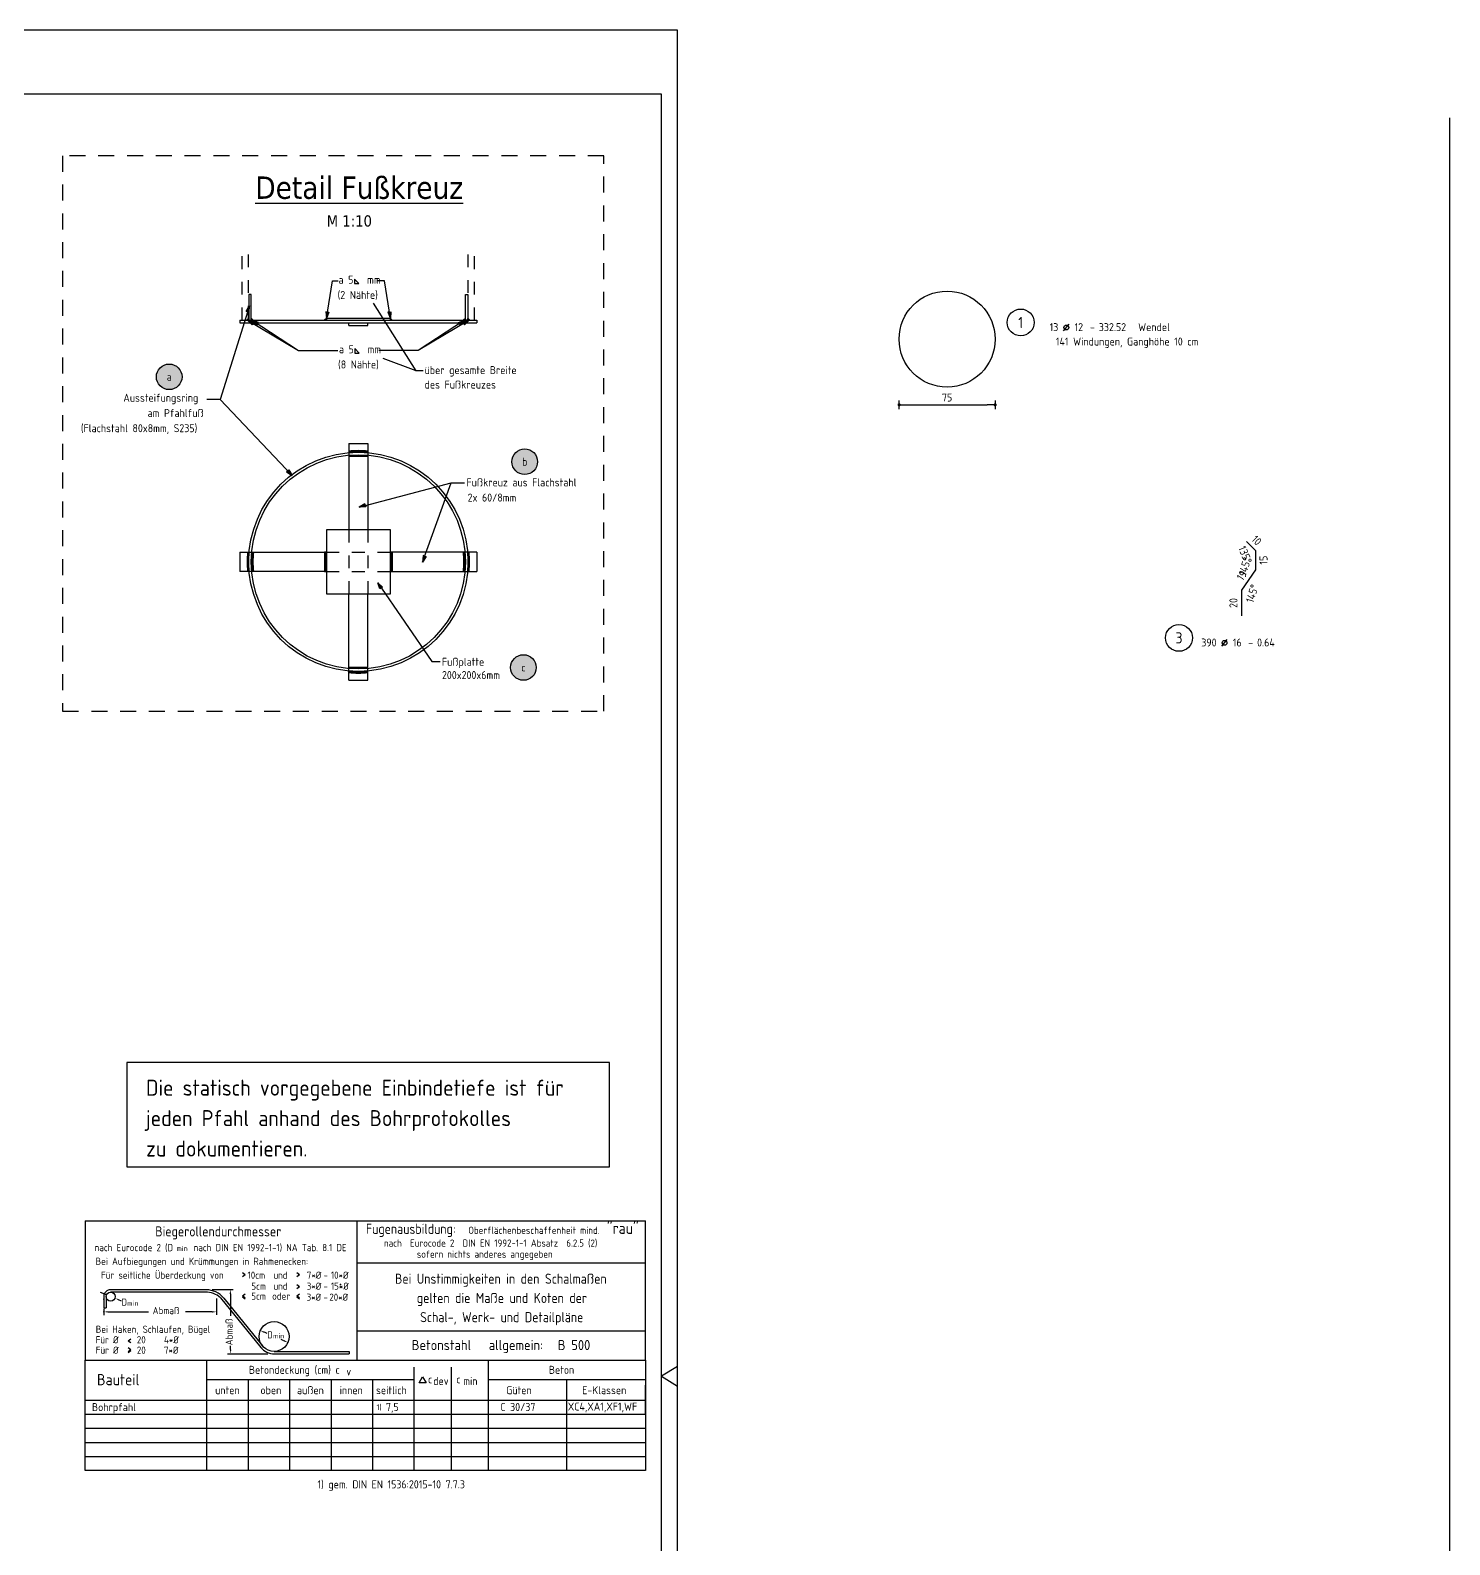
# Model space of a CAD drawing. Extents: x -3.7 to 22.5, y -2.1 to 21.6.
# Drawn here: x 11.1 to 22.19, y 9.77 to 21.6 of the extents above; entities that cross this region are included whole.
import ezdxf
from ezdxf.enums import TextEntityAlignment as Align

# ---------------------------------------------------------------- set-up
doc = ezdxf.new("R2010")
doc.units = 0
doc.header["$LTSCALE"] = 0.25
for name, pattern in [('AUSGEZOGEN', [1000.01, 1000, 0.01]), ('DOT', [0.175, 0.05, -0.125]), ('HIDDEN', [0.375, 0.25, -0.125]), ('PUNKT', [0.175, 0.05, -0.125]), ('STRICHLINIE', [0.75, 0.5, -0.25])]:
    doc.linetypes.add(name, pattern=pattern)
for name, color, linetype in [('1__LINE_ACI_7', 7, 'Continuous'), ('DETAIL', 7, 'Continuous'), ('DRUEBER', 7, 'Continuous'), ('grau_hell', 7, 'Continuous'), ('HILFE', 7, 'Continuous'), ('MASSE', 7, 'Continuous'), ('OBJEKT', 7, 'Continuous'), ('POS', 7, 'Continuous'), ('RAHMEN', 7, 'Continuous'), ('RND', 7, 'Continuous'), ('TEXT', 7, 'Continuous')]:
    doc.layers.add(name, color=color, linetype=linetype)
doc.styles.add('helv', font='tahoma.ttf')
doc.styles.add('txt', font='isocp.shx')
doc.dimstyles.new('DOT_I', dxfattribs={"dimscale": 0.25, "dimtxt": 0.25, "dimasz": 0.25, "dimexe": 0.1, "dimexo": 0.3, "dimgap": 0.1, "dimtad": 1, "dimdec": 3, "dimzin": 3, "dimtxsty": 'txt', "dimblk": 'DOT', "dimblk1": 'DOT', "dimblk2": 'DOT', "dimsah": 1, "dimcen": 0.1, "dimse1": 1, "dimse2": 1, "dimazin": 0, "dimtfac": 1, "dimtdec": 4, "dimtix": 1, "dimtmove": 2, "dimatfit": 3, "dimfxl": 0, "dimtvp": 1, "dimtolj": 1, "dimtzin": 0, "dimarcsym": 0})

# ---------------------------------------------------------------- blocks, each defined once
blk = doc.blocks.new('RND_AUSZ')
at = {"layer": 'RND', "color": 7, "linetype": 'Continuous'}
blk.add_line((1.341, 0.262), (1.509, 0.466), dxfattribs=at)
at = {"layer": 'RND', "color": 1, "linetype": 'Continuous'}
blk.add_circle((0, 0.52), 0.42, dxfattribs=at)
at = {"layer": 'RND', "color": 7, "linetype": 'Continuous'}
blk.add_circle((1.425, 0.364), 0.075, dxfattribs=at)
at = {"layer": 'RND', "color": 7, "linetype": 'Continuous', "style": 'txt'}
blk.add_text('-', height=0.25, dxfattribs=at).set_placement((2.163, 0.25))
for tag, p in [('WIEOFT', (-0.536, 0.25)), ('STK', (1.174, 0.25))]:
    blk.add_attdef(tag, text='', height=0.25, dxfattribs=at).set_placement(p, align=Align.RIGHT)
at = {"layer": 'RND', "color": 1, "linetype": 'Continuous', "style": 'txt'}
blk.add_attdef('POS', text='', height=0.35, dxfattribs=at).set_placement((0, 0.52), align=Align.MIDDLE)
at = {"layer": 'RND', "color": 7, "linetype": 'Continuous', "style": 'txt'}
for tag, p in [('DS', (1.683, 0.25)), ('LANG', (2.441, 0.25)), ('TEXT', (3.669, 0.25))]:
    blk.add_attdef(tag, p, '', height=0.25, dxfattribs=at)
blk = doc.blocks.new('DINA1')
at = {"layer": 'RAHMEN'}
for p, q in [((0, 59.4), (0, 0)), ((84.1, 59.4), (0, 59.4))]:
    blk.add_line(p, q, dxfattribs=at)
at = {"layer": 'RAHMEN', "color": 7, "linetype": 'Continuous'}
for p, q in [((41.74, 59.4), (42.05, 58.9)), ((42.05, 58.9), (42.36, 59.4))]:
    blk.add_line(p, q, dxfattribs=at)
at = {"layer": 'RAHMEN', "color": 5}
for p, q in [((2, 58.9), (2, 0.5)), ((83.6, 58.9), (2, 58.9))]:
    blk.add_line(p, q, dxfattribs=at)
blk = doc.blocks.new('*D30')
at = {"layer": 'Defpoints', "color": 0, "linetype": 'AUSGEZOGEN', "transparency": 16777216}
for p in [(20.622, 17.533), (20.637, 17.568), (20.672, 17.533), (20.672, 17.458)]:
    blk.add_point(p, dxfattribs=at)
at = {"layer": 'RND', "color": 0, "linetype": 'AUSGEZOGEN', "transparency": 16777216, "insert": (20.591, 17.5), "char_height": 0.0625, "attachment_point": 5, "rotation": 292.5, "style": 'txt'}
blk.add_mtext('\\A1;135°', dxfattribs=at)
blk = doc.blocks.new('DOT')
at = {"layer": 'MASSE', "color": 7, "linetype": 'Continuous'}
for p, q in [((0, 0), (-1, 0)), ((0, 0.54), (0, -0.54))]:
    blk.add_line(p, q, dxfattribs=at)
at = {"layer": 'MASSE', "color": 7, "linetype": 'Continuous', "const_width": 0.2}
blk.add_lwpolyline([(-0.1, 0, 1), (0.1, 0, 1)], format="xyb", close=True, dxfattribs=at)
blk = doc.blocks.new('*D31')
at = {"layer": 'Defpoints', "color": 0, "linetype": 'AUSGEZOGEN', "transparency": 16777216}
for p in [(20.635, 17.416), (20.672, 17.458), (20.617, 17.303), (20.672, 17.383)]:
    blk.add_point(p, dxfattribs=at)
at = {"layer": 'RND', "color": 0, "linetype": 'AUSGEZOGEN', "transparency": 16777216, "insert": (20.589, 17.409), "char_height": 0.0625, "attachment_point": 5, "rotation": 72.7457, "style": 'txt'}
blk.add_mtext('\\A1;145°', dxfattribs=at)
blk = doc.blocks.new('*D32')
at = {"layer": 'Defpoints', "color": 0, "linetype": 'AUSGEZOGEN', "transparency": 16777216}
for p in [(20.617, 17.303), (20.562, 17.223), (20.6, 17.19), (20.562, 17.123)]:
    blk.add_point(p, dxfattribs=at)
at = {"layer": 'RND', "color": 0, "linetype": 'AUSGEZOGEN', "transparency": 16777216, "insert": (20.646, 17.197), "char_height": 0.0625, "attachment_point": 5, "rotation": 72.7457, "style": 'txt'}
blk.add_mtext('\\A1;145°', dxfattribs=at)
blk = doc.blocks.new('Pfeillinie')
at = {"layer": 'TEXT', "linetype": 'Continuous'}
blk.add_hatch(color=7, dxfattribs=at).paths.add_polyline_path([(0, 0), (-0.8, 0.2), (-0.8, 0), (-0.8, -0.2)])
at = {"layer": 'TEXT', "color": 7, "linetype": 'Continuous'}
for p, q in [((-0.8, 0), (-0.8, 0.2)), ((-0.8, 0.2), (0, 0)), ((-0.8, 0), (-0.8, -0.2)), ((-0.8, -0.2), (0, 0))]:
    blk.add_line(p, q, dxfattribs=at)
blk = doc.blocks.new('*D48')
at = {"layer": 'Defpoints', "color": 0, "linetype": 'AUSGEZOGEN', "transparency": 16777216}
for p in [(17.888, 18.984), (18.638, 18.984), (18.638, 18.671)]:
    blk.add_point(p, dxfattribs=at)
at = {"layer": 'RND', "color": 0, "linetype": 'AUSGEZOGEN', "lineweight": -2, "transparency": 16777216}
blk.add_line((17.951, 18.671), (18.576, 18.671), dxfattribs=at)
at = {"layer": 'RND', "color": 0, "linetype": 'AUSGEZOGEN', "lineweight": -2, "transparency": 16777216, "xscale": 0.0625, "yscale": 0.0625, "zscale": 0.0625, "rotation": 180}
blk.add_blockref('DOT', (17.888, 18.671), dxfattribs=at)
at = {"layer": 'RND', "color": 0, "linetype": 'AUSGEZOGEN', "lineweight": -2, "transparency": 16777216, "xscale": 0.0625, "yscale": 0.0625, "zscale": 0.0625}
blk.add_blockref('DOT', (18.638, 18.671), dxfattribs=at)
at = {"layer": 'RND', "color": 0, "linetype": 'AUSGEZOGEN', "transparency": 16777216, "insert": (18.263, 18.728), "char_height": 0.0625, "attachment_point": 5, "style": 'txt'}
blk.add_mtext('\\A1;75', dxfattribs=at)
blk = doc.blocks.new('pos_ausz')
at = {"layer": 'grau_hell', "true_color": 0xfcfcfc}
blk.add_hatch(color=7, dxfattribs=at).paths.add_polyline_path([(-0.4, 0, 1), (0.4, 0, 1)])
at = {"layer": 'POS', "color": 1, "linetype": 'Continuous'}
blk.add_circle((0, 0), 0.4, dxfattribs=at)
at = {"layer": 'POS', "color": 7, "linetype": 'Continuous', "style": 'txt'}
blk.add_attdef('POSNAME', text='', height=0.25, dxfattribs=at).set_placement((0, 0), align=Align.MIDDLE)
blk.add_attdef('POSABM', (0.6, 0.05), '', height=0.25, dxfattribs=at)

msp = doc.modelspace()

# ---------------------------------------------------------------- linework, layer by layer
at = {"layer": '1__LINE_ACI_7'}
for p, q in [((12.7955, 19.3342), (12.8076, 19.3342)), ((12.7983, 19.3369), (12.8076, 19.3369)), ((12.801, 19.3397), (12.8076, 19.3397)), ((12.8039, 19.3426), (12.8076, 19.3426)), ((12.8067, 19.3454), (12.8076, 19.3454)), ((12.8285, 19.3454), (12.8276, 19.3454)), ((12.8313, 19.3426), (12.8276, 19.3426)), ((12.8342, 19.3397), (12.8276, 19.3397)), ((12.837, 19.3369), (12.8276, 19.3369)), ((12.8397, 19.3342), (12.8276, 19.3342)), ((13.4017, 19.3342), (13.4138, 19.3342)), ((13.4045, 19.3369), (13.4138, 19.3369)), ((13.4073, 19.3397), (13.4138, 19.3397)), ((13.4101, 19.3426), (13.4138, 19.3426)), ((13.4129, 19.3454), (13.4138, 19.3454)), ((13.9148, 19.3454), (13.9139, 19.3454)), ((13.9176, 19.3426), (13.9139, 19.3426)), ((13.9205, 19.3397), (13.9139, 19.3397)), ((13.9232, 19.3369), (13.9139, 19.3369)), ((13.926, 19.3342), (13.9139, 19.3342)), ((14.488, 19.3342), (14.5001, 19.3342)), ((14.4908, 19.3369), (14.5001, 19.3369)), ((14.4935, 19.3397), (14.5001, 19.3397)), ((14.4964, 19.3426), (14.5001, 19.3426)), ((14.4992, 19.3454), (14.5001, 19.3454)), ((14.521, 19.3454), (14.5201, 19.3454)), ((14.5238, 19.3426), (14.5201, 19.3426)), ((14.5267, 19.3397), (14.5201, 19.3397)), ((14.5295, 19.3369), (14.5201, 19.3369)), ((14.5322, 19.3342), (14.5201, 19.3342)), ((13.5908, 18.3098), (13.5908, 18.2973)), ((13.5908, 18.2771), (13.5908, 18.2646)), ((13.5936, 18.31), (13.5936, 18.2975)), ((13.5936, 18.2774), (13.5936, 18.2648)), ((13.5965, 18.3103), (13.5965, 18.2977)), ((13.5965, 18.2776), (13.5965, 18.2651)), ((13.5992, 18.3105), (13.5992, 18.298)), ((13.5992, 18.2778), (13.5992, 18.2653)), ((13.602, 18.3107), (13.602, 18.2982)), ((13.602, 18.2781), (13.602, 18.2655)), ((13.6049, 18.3109), (13.6049, 18.2984)), ((13.6049, 18.2783), (13.6049, 18.2657)), ((13.6076, 18.3111), (13.6076, 18.2986)), ((13.6076, 18.2785), (13.6076, 18.2659)), ((13.6104, 18.3113), (13.6104, 18.2988)), ((13.6104, 18.2786), (13.6104, 18.2661)), ((13.6133, 18.3115), (13.6133, 18.299)), ((13.6133, 18.2788), (13.6133, 18.2663)), ((13.6161, 18.3116), (13.6161, 18.2991)), ((13.6161, 18.279), (13.6161, 18.2665)), ((13.6189, 18.3118), (13.6189, 18.2993)), ((13.6189, 18.2791), (13.6189, 18.2666)), ((13.6217, 18.3119), (13.6217, 18.2994)), ((13.6217, 18.2793), (13.6217, 18.2668)), ((13.6245, 18.3121), (13.6245, 18.2996)), ((13.6245, 18.2794), (13.6245, 18.2669)), ((13.6274, 18.3122), (13.6274, 18.2997)), ((13.6274, 18.2796), (13.6274, 18.267)), ((13.6301, 18.3123), (13.6301, 18.2998)), ((13.6301, 18.2797), (13.6301, 18.2672)), ((13.6329, 18.3124), (13.6329, 18.2999)), ((13.6329, 18.2798), (13.6329, 18.2673)), ((13.6358, 18.3125), (13.6358, 18.3)), ((13.6358, 18.2799), (13.6358, 18.2674)), ((13.6386, 18.3126), (13.6386, 18.3001)), ((13.6386, 18.28), (13.6386, 18.2675)), ((13.6414, 18.3127), (13.6414, 18.3002)), ((13.6414, 18.2801), (13.6414, 18.2675)), ((13.6442, 18.3128), (13.6442, 18.3003)), ((13.6442, 18.2801), (13.6442, 18.2676)), ((13.647, 18.3128), (13.647, 18.3003)), ((13.647, 18.2802), (13.647, 18.2677)), ((13.6498, 18.3129), (13.6498, 18.3004)), ((13.6498, 18.2802), (13.6498, 18.2677)), ((13.6526, 18.3129), (13.6526, 18.3004)), ((13.6526, 18.2803), (13.6526, 18.2678)), ((13.6554, 18.313), (13.6554, 18.3005)), ((13.6554, 18.2803), (13.6554, 18.2678)), ((13.6582, 18.313), (13.6582, 18.3005)), ((13.6582, 18.2803), (13.6582, 18.2678)), ((13.6611, 18.313), (13.6611, 18.3005)), ((13.6611, 18.2804), (13.6611, 18.2679)), ((13.6639, 18.313), (13.6639, 18.3005)), ((13.6639, 18.2804), (13.6639, 18.2679)), ((13.6666, 18.313), (13.6666, 18.3005)), ((13.6666, 18.2804), (13.6666, 18.2679)), ((13.6695, 18.313), (13.6695, 18.3005)), ((13.6695, 18.2803), (13.6695, 18.2678)), ((13.6723, 18.313), (13.6723, 18.3005)), ((13.6723, 18.2803), (13.6723, 18.2678)), ((13.675, 18.3129), (13.675, 18.3004)), ((13.675, 18.2803), (13.675, 18.2678)), ((13.6779, 18.3129), (13.6779, 18.3004)), ((13.6779, 18.2802), (13.6779, 18.2677)), ((13.6807, 18.3128), (13.6807, 18.3003)), ((13.6807, 18.2802), (13.6807, 18.2677)), ((13.6835, 18.3128), (13.6835, 18.3003)), ((13.6835, 18.2801), (13.6835, 18.2676)), ((13.6863, 18.3127), (13.6863, 18.3002)), ((13.6863, 18.2801), (13.6863, 18.2675)), ((13.6891, 18.3126), (13.6891, 18.3001)), ((13.6891, 18.28), (13.6891, 18.2675)), ((13.6919, 18.3125), (13.6919, 18.3)), ((13.6919, 18.2799), (13.6919, 18.2674)), ((13.6948, 18.3124), (13.6948, 18.2999)), ((13.6948, 18.2798), (13.6948, 18.2673)), ((13.6975, 18.3123), (13.6975, 18.2998)), ((13.6975, 18.2797), (13.6975, 18.2672)), ((13.7004, 18.3122), (13.7004, 18.2997)), ((13.7004, 18.2796), (13.7004, 18.267)), ((13.7032, 18.3121), (13.7032, 18.2996)), ((13.7032, 18.2794), (13.7032, 18.2669)), ((13.706, 18.3119), (13.706, 18.2994)), ((13.706, 18.2793), (13.706, 18.2668)), ((13.7088, 18.3118), (13.7088, 18.2993)), ((13.7088, 18.2791), (13.7088, 18.2666)), ((13.7116, 18.3116), (13.7116, 18.2991)), ((13.7116, 18.279), (13.7116, 18.2665)), ((13.7144, 18.3115), (13.7144, 18.299)), ((13.7144, 18.2788), (13.7144, 18.2663)), ((13.7173, 18.3113), (13.7173, 18.2988)), ((13.7173, 18.2786), (13.7173, 18.2661)), ((13.72, 18.3111), (13.72, 18.2986)), ((13.72, 18.2785), (13.72, 18.2659)), ((13.7228, 18.3109), (13.7228, 18.2984)), ((13.7228, 18.2783), (13.7228, 18.2657)), ((13.7257, 18.3107), (13.7257, 18.2982)), ((13.7257, 18.2781), (13.7257, 18.2655)), ((13.7285, 18.3105), (13.7285, 18.298)), ((13.7285, 18.2778), (13.7285, 18.2653)), ((13.7312, 18.3103), (13.7312, 18.2977)), ((13.7312, 18.2776), (13.7312, 18.2651)), ((13.7341, 18.31), (13.7341, 18.2975)), ((13.7341, 18.2774), (13.7341, 18.2648)), ((13.7369, 18.3098), (13.7369, 18.2973)), ((13.7369, 18.2771), (13.7369, 18.2646)), ((12.7975, 17.5062), (12.81, 17.5062)), ((12.7977, 17.509), (12.8103, 17.509)), ((12.7979, 17.5118), (12.8105, 17.5118)), ((12.7982, 17.5147), (12.8107, 17.5147)), ((12.7984, 17.5174), (12.811, 17.5174)), ((12.8302, 17.5062), (12.8427, 17.5062)), ((12.8304, 17.509), (12.8429, 17.509)), ((12.8306, 17.5118), (12.8431, 17.5118)), ((12.8308, 17.5147), (12.8434, 17.5147)), ((12.8311, 17.5174), (12.8436, 17.5174)), ((13.4026, 17.3694), (13.4026, 17.5194)), ((13.4054, 17.3694), (13.4054, 17.5194)), ((13.4082, 17.3694), (13.4082, 17.5194)), ((13.4111, 17.3694), (13.4111, 17.5194)), ((13.9167, 17.3694), (13.9167, 17.5194)), ((13.9195, 17.3694), (13.9195, 17.5194)), ((13.9223, 17.3694), (13.9223, 17.5194)), ((13.9251, 17.3694), (13.9251, 17.5194)), ((14.4966, 17.5174), (14.4841, 17.5174)), ((14.4969, 17.5147), (14.4843, 17.5147)), ((14.4971, 17.5118), (14.4846, 17.5118)), ((14.4973, 17.509), (14.4848, 17.509)), ((14.4976, 17.5062), (14.485, 17.5062)), ((14.5293, 17.5174), (14.5167, 17.5174)), ((14.5295, 17.5147), (14.517, 17.5147)), ((14.5298, 17.5118), (14.5172, 17.5118)), ((14.53, 17.509), (14.5175, 17.509)), ((14.5302, 17.5062), (14.5177, 17.5062)), ((12.7952, 17.4528), (12.8077, 17.4528)), ((12.7952, 17.45), (12.8077, 17.45)), ((12.7952, 17.4472), (12.8077, 17.4472)), ((12.7952, 17.4444), (12.8077, 17.4444)), ((12.7952, 17.4416), (12.8077, 17.4416)), ((12.7952, 17.4388), (12.8077, 17.4388)), ((12.7952, 17.436), (12.8077, 17.436)), ((12.7953, 17.4585), (12.8078, 17.4585)), ((12.7953, 17.4556), (12.8078, 17.4556)), ((12.7953, 17.4332), (12.8078, 17.4332)), ((12.7953, 17.4303), (12.8078, 17.4303)), ((12.7954, 17.464), (12.8079, 17.464)), ((12.7954, 17.4612), (12.8079, 17.4612)), ((12.7954, 17.4275), (12.8079, 17.4275)), ((12.7954, 17.4248), (12.8079, 17.4248)), ((12.7955, 17.4669), (12.808, 17.4669)), ((12.7955, 17.4219), (12.808, 17.4219)), ((12.7956, 17.4697), (12.8081, 17.4697)), ((12.7956, 17.4191), (12.8081, 17.4191)), ((12.7957, 17.4724), (12.8082, 17.4724)), ((12.7957, 17.4163), (12.8082, 17.4163)), ((12.7958, 17.4753), (12.8083, 17.4753)), ((12.7958, 17.4135), (12.8083, 17.4135)), ((12.7959, 17.4781), (12.8084, 17.4781)), ((12.7959, 17.4107), (12.8084, 17.4107)), ((12.796, 17.4809), (12.8085, 17.4809)), ((12.796, 17.4079), (12.8085, 17.4079)), ((12.7961, 17.4837), (12.8087, 17.4837)), ((12.7961, 17.405), (12.8087, 17.405)), ((12.7963, 17.4865), (12.8088, 17.4865)), ((12.7963, 17.4023), (12.8088, 17.4023)), ((12.7964, 17.4894), (12.8089, 17.4894)), ((12.7964, 17.3994), (12.8089, 17.3994)), ((12.7966, 17.4922), (12.8091, 17.4922)), ((12.7966, 17.3966), (12.8091, 17.3966)), ((12.7967, 17.4949), (12.8093, 17.4949)), ((12.7967, 17.3939), (12.8093, 17.3939)), ((12.7969, 17.4978), (12.8094, 17.4978)), ((12.7969, 17.391), (12.8094, 17.391)), ((12.7971, 17.5006), (12.8096, 17.5006)), ((12.7971, 17.3882), (12.8096, 17.3882)), ((12.7973, 17.5034), (12.8098, 17.5034)), ((12.8279, 17.4556), (12.8404, 17.4556)), ((12.8279, 17.4528), (12.8404, 17.4528)), ((12.8279, 17.45), (12.8404, 17.45)), ((12.8279, 17.4472), (12.8404, 17.4472)), ((12.8279, 17.4444), (12.8404, 17.4444)), ((12.8279, 17.4416), (12.8404, 17.4416)), ((12.8279, 17.4388), (12.8404, 17.4388)), ((12.8279, 17.436), (12.8404, 17.436)), ((12.8279, 17.4332), (12.8404, 17.4332)), ((12.828, 17.4612), (12.8405, 17.4612)), ((12.828, 17.4585), (12.8405, 17.4585)), ((12.828, 17.4303), (12.8405, 17.4303)), ((12.828, 17.4275), (12.8405, 17.4275)), ((12.8281, 17.464), (12.8406, 17.464)), ((12.8281, 17.4248), (12.8406, 17.4248)), ((12.8282, 17.4697), (12.8407, 17.4697)), ((12.8282, 17.4669), (12.8407, 17.4669)), ((12.8282, 17.4219), (12.8407, 17.4219)), ((12.8282, 17.4191), (12.8407, 17.4191)), ((12.8283, 17.4724), (12.8408, 17.4724)), ((12.8283, 17.4163), (12.8408, 17.4163)), ((12.8284, 17.4753), (12.8409, 17.4753)), ((12.8284, 17.4135), (12.8409, 17.4135)), ((12.8285, 17.4781), (12.841, 17.4781)), ((12.8285, 17.4107), (12.8411, 17.4107)), ((12.8287, 17.4809), (12.8412, 17.4809)), ((12.8287, 17.4079), (12.8412, 17.4079)), ((12.8288, 17.4837), (12.8413, 17.4837)), ((12.8288, 17.405), (12.8413, 17.405)), ((12.8289, 17.4865), (12.8414, 17.4865)), ((12.8289, 17.4023), (12.8414, 17.4023)), ((12.8291, 17.4894), (12.8416, 17.4894)), ((12.8291, 17.3994), (12.8416, 17.3994)), ((12.8292, 17.4922), (12.8417, 17.4922)), ((12.8292, 17.3966), (12.8418, 17.3966)), ((12.8294, 17.4949), (12.8419, 17.4949)), ((12.8294, 17.3939), (12.8419, 17.3939)), ((12.8296, 17.4978), (12.8421, 17.4978)), ((12.8296, 17.391), (12.8421, 17.391)), ((12.8298, 17.5006), (12.8423, 17.5006)), ((12.8298, 17.3882), (12.8423, 17.3882)), ((12.8299, 17.5034), (12.8425, 17.5034)), ((14.4978, 17.5034), (14.4852, 17.5034)), ((14.498, 17.5006), (14.4854, 17.5006)), ((14.498, 17.3882), (14.4854, 17.3882)), ((14.4981, 17.4978), (14.4856, 17.4978)), ((14.4981, 17.391), (14.4856, 17.391)), ((14.4983, 17.4949), (14.4858, 17.4949)), ((14.4983, 17.3939), (14.4858, 17.3939)), ((14.4985, 17.4922), (14.486, 17.4922)), ((14.4985, 17.3966), (14.486, 17.3966)), ((14.4986, 17.4894), (14.4861, 17.4894)), ((14.4986, 17.3994), (14.4861, 17.3994)), ((14.4988, 17.4865), (14.4863, 17.4865)), ((14.4988, 17.4023), (14.4863, 17.4023)), ((14.4989, 17.4837), (14.4864, 17.4837)), ((14.4989, 17.405), (14.4864, 17.405)), ((14.4991, 17.4809), (14.4865, 17.4809)), ((14.4991, 17.4079), (14.4865, 17.4079)), ((14.4992, 17.4781), (14.4867, 17.4781)), ((14.4992, 17.4107), (14.4867, 17.4107)), ((14.4993, 17.4753), (14.4868, 17.4753)), ((14.4993, 17.4135), (14.4868, 17.4135)), ((14.4994, 17.4724), (14.4869, 17.4724)), ((14.4994, 17.4163), (14.4869, 17.4163)), ((14.4995, 17.4697), (14.487, 17.4697)), ((14.4996, 17.4669), (14.487, 17.4669)), ((14.4996, 17.4219), (14.487, 17.4219)), ((14.4995, 17.4191), (14.487, 17.4191)), ((14.4996, 17.464), (14.4871, 17.464)), ((14.4996, 17.4248), (14.4871, 17.4248)), ((14.4997, 17.4612), (14.4872, 17.4612)), ((14.4997, 17.4585), (14.4872, 17.4585)), ((14.4997, 17.4303), (14.4872, 17.4303)), ((14.4997, 17.4275), (14.4872, 17.4275)), ((14.4998, 17.4556), (14.4873, 17.4556)), ((14.4998, 17.4528), (14.4873, 17.4528)), ((14.4998, 17.45), (14.4873, 17.45)), ((14.4998, 17.4388), (14.4873, 17.4388)), ((14.4998, 17.436), (14.4873, 17.436)), ((14.4998, 17.4332), (14.4873, 17.4332)), ((14.4999, 17.4472), (14.4874, 17.4472)), ((14.4999, 17.4444), (14.4874, 17.4444)), ((14.4999, 17.4416), (14.4874, 17.4416)), ((14.5304, 17.5034), (14.5179, 17.5034)), ((14.5306, 17.5006), (14.5181, 17.5006)), ((14.5306, 17.3882), (14.5181, 17.3882)), ((14.5308, 17.4978), (14.5183, 17.4978)), ((14.5308, 17.391), (14.5183, 17.391)), ((14.531, 17.4949), (14.5184, 17.4949)), ((14.531, 17.3939), (14.5184, 17.3939)), ((14.5311, 17.4922), (14.5186, 17.4922)), ((14.5311, 17.3966), (14.5186, 17.3966)), ((14.5313, 17.4894), (14.5188, 17.4894)), ((14.5313, 17.3994), (14.5188, 17.3994)), ((14.5314, 17.4865), (14.5189, 17.4865)), ((14.5314, 17.4023), (14.5189, 17.4023)), ((14.5316, 17.4837), (14.5191, 17.4837)), ((14.5316, 17.405), (14.5191, 17.405)), ((14.5317, 17.4809), (14.5192, 17.4809)), ((14.5317, 17.4079), (14.5192, 17.4079)), ((14.5318, 17.4781), (14.5193, 17.4781)), ((14.5318, 17.4107), (14.5193, 17.4107)), ((14.5319, 17.4753), (14.5194, 17.4753)), ((14.5319, 17.4135), (14.5194, 17.4135)), ((14.532, 17.4724), (14.5195, 17.4724)), ((14.532, 17.4163), (14.5195, 17.4163)), ((14.5321, 17.4697), (14.5196, 17.4697)), ((14.5321, 17.4191), (14.5196, 17.4191)), ((14.5322, 17.4669), (14.5197, 17.4669)), ((14.5322, 17.4219), (14.5197, 17.4219)), ((14.5323, 17.464), (14.5198, 17.464)), ((14.5323, 17.4612), (14.5198, 17.4612)), ((14.5323, 17.4275), (14.5198, 17.4275)), ((14.5323, 17.4248), (14.5198, 17.4248)), ((14.5324, 17.4585), (14.5199, 17.4585)), ((14.5324, 17.4556), (14.5199, 17.4556)), ((14.5324, 17.4332), (14.5199, 17.4332)), ((14.5324, 17.4303), (14.5199, 17.4303)), ((14.5325, 17.4528), (14.52, 17.4528)), ((14.5325, 17.45), (14.52, 17.45)), ((14.5325, 17.4472), (14.52, 17.4472)), ((14.5325, 17.4444), (14.52, 17.4444)), ((14.5325, 17.4416), (14.52, 17.4416)), ((14.5325, 17.4388), (14.52, 17.4388)), ((14.5325, 17.436), (14.52, 17.436)), ((12.7973, 17.3854), (12.8098, 17.3854)), ((12.7975, 17.3825), (12.81, 17.3825)), ((12.7977, 17.3798), (12.8103, 17.3798)), ((12.7979, 17.377), (12.8105, 17.377)), ((12.7982, 17.3741), (12.8107, 17.3741)), ((12.7984, 17.3714), (12.811, 17.3714)), ((12.8299, 17.3854), (12.8425, 17.3854)), ((12.8302, 17.3825), (12.8427, 17.3825)), ((12.8304, 17.3798), (12.8429, 17.3798)), ((12.8306, 17.377), (12.8431, 17.377)), ((12.8308, 17.3741), (12.8434, 17.3741)), ((12.8311, 17.3714), (12.8436, 17.3714)), ((14.4966, 17.3714), (14.4841, 17.3714)), ((14.4969, 17.3741), (14.4843, 17.3741)), ((14.4971, 17.377), (14.4846, 17.377)), ((14.4973, 17.3798), (14.4848, 17.3798)), ((14.4976, 17.3825), (14.485, 17.3825)), ((14.4978, 17.3854), (14.4852, 17.3854)), ((14.5293, 17.3714), (14.5167, 17.3714)), ((14.5295, 17.3741), (14.517, 17.3741)), ((14.5298, 17.377), (14.5172, 17.377)), ((14.53, 17.3798), (14.5175, 17.3798)), ((14.5302, 17.3825), (14.5177, 17.3825)), ((14.5304, 17.3854), (14.5179, 17.3854)), ((13.5908, 16.6117), (13.5908, 16.6242)), ((13.5908, 16.579), (13.5908, 16.5916)), ((13.5936, 16.6114), (13.5936, 16.624)), ((13.5936, 16.5788), (13.5936, 16.5913)), ((13.5965, 16.6112), (13.5965, 16.6237)), ((13.5965, 16.5785), (13.5965, 16.5911)), ((13.5992, 16.611), (13.5992, 16.6235)), ((13.5992, 16.5783), (13.5992, 16.5908)), ((13.602, 16.6107), (13.602, 16.6233)), ((13.602, 16.5781), (13.602, 16.5906)), ((13.6049, 16.6105), (13.6049, 16.6231)), ((13.6049, 16.5779), (13.6049, 16.5904)), ((13.6076, 16.6103), (13.6076, 16.6229)), ((13.6076, 16.5777), (13.6076, 16.5902)), ((13.6104, 16.6102), (13.6104, 16.6227)), ((13.6104, 16.5775), (13.6104, 16.59)), ((13.6133, 16.61), (13.6133, 16.6225)), ((13.6133, 16.5773), (13.6133, 16.5899)), ((13.6161, 16.6098), (13.6161, 16.6223)), ((13.6161, 16.5772), (13.6161, 16.5897)), ((13.6189, 16.6097), (13.6189, 16.6222)), ((13.6189, 16.577), (13.6189, 16.5895)), ((13.6217, 16.6095), (13.6217, 16.622)), ((13.6217, 16.5769), (13.6217, 16.5894)), ((13.6245, 16.6094), (13.6245, 16.6219)), ((13.6245, 16.5767), (13.6245, 16.5892)), ((13.6274, 16.6092), (13.6274, 16.6218)), ((13.6274, 16.5766), (13.6274, 16.5891)), ((13.6301, 16.6091), (13.6301, 16.6216)), ((13.6301, 16.5765), (13.6301, 16.589)), ((13.6329, 16.609), (13.6329, 16.6215)), ((13.6329, 16.5764), (13.6329, 16.5889)), ((13.6358, 16.6089), (13.6358, 16.6214)), ((13.6358, 16.5763), (13.6358, 16.5888)), ((13.6386, 16.6088), (13.6386, 16.6213)), ((13.6386, 16.5762), (13.6386, 16.5887)), ((13.6414, 16.6087), (13.6414, 16.6213)), ((13.6414, 16.5761), (13.6414, 16.5886)), ((13.6442, 16.6087), (13.6442, 16.6212)), ((13.6442, 16.576), (13.6442, 16.5885)), ((13.647, 16.6086), (13.647, 16.6211)), ((13.647, 16.576), (13.647, 16.5885)), ((13.6498, 16.6086), (13.6498, 16.6211)), ((13.6498, 16.5759), (13.6498, 16.5884)), ((13.6526, 16.6085), (13.6526, 16.621)), ((13.6526, 16.5759), (13.6526, 16.5884)), ((13.6554, 16.6085), (13.6554, 16.621)), ((13.6554, 16.5758), (13.6554, 16.5883)), ((13.6582, 16.6085), (13.6582, 16.621)), ((13.6582, 16.5758), (13.6582, 16.5883)), ((13.6611, 16.6084), (13.6611, 16.6209)), ((13.6611, 16.5758), (13.6611, 16.5883)), ((13.6639, 16.6084), (13.6639, 16.6209)), ((13.6639, 16.5758), (13.6639, 16.5883)), ((13.6666, 16.6084), (13.6666, 16.6209)), ((13.6666, 16.5758), (13.6666, 16.5883)), ((13.6695, 16.6085), (13.6695, 16.621)), ((13.6695, 16.5758), (13.6695, 16.5883)), ((13.6723, 16.6085), (13.6723, 16.621)), ((13.6723, 16.5758), (13.6723, 16.5883)), ((13.675, 16.6085), (13.675, 16.621)), ((13.675, 16.5759), (13.675, 16.5884)), ((13.6779, 16.6086), (13.6779, 16.6211)), ((13.6779, 16.5759), (13.6779, 16.5884)), ((13.6807, 16.6086), (13.6807, 16.6211)), ((13.6807, 16.576), (13.6807, 16.5885)), ((13.6835, 16.6087), (13.6835, 16.6212)), ((13.6835, 16.576), (13.6835, 16.5885)), ((13.6863, 16.6087), (13.6863, 16.6213)), ((13.6863, 16.5761), (13.6863, 16.5886)), ((13.6891, 16.6088), (13.6891, 16.6213)), ((13.6891, 16.5762), (13.6891, 16.5887)), ((13.6919, 16.6089), (13.6919, 16.6214)), ((13.6919, 16.5763), (13.6919, 16.5888)), ((13.6948, 16.609), (13.6948, 16.6215)), ((13.6948, 16.5764), (13.6948, 16.5889)), ((13.6975, 16.6091), (13.6975, 16.6216)), ((13.6975, 16.5765), (13.6975, 16.589)), ((13.7004, 16.6092), (13.7004, 16.6218)), ((13.7004, 16.5766), (13.7004, 16.5891)), ((13.7032, 16.6094), (13.7032, 16.6219)), ((13.7032, 16.5767), (13.7032, 16.5892)), ((13.706, 16.6095), (13.706, 16.622)), ((13.706, 16.5769), (13.706, 16.5894)), ((13.7088, 16.6097), (13.7088, 16.6222)), ((13.7088, 16.577), (13.7088, 16.5895)), ((13.7116, 16.6098), (13.7116, 16.6223)), ((13.7116, 16.5772), (13.7116, 16.5897)), ((13.7144, 16.61), (13.7144, 16.6225)), ((13.7144, 16.5773), (13.7144, 16.5899)), ((13.7173, 16.6102), (13.7173, 16.6227)), ((13.7173, 16.5775), (13.7173, 16.59)), ((13.72, 16.6103), (13.72, 16.6229)), ((13.72, 16.5777), (13.72, 16.5902)), ((13.7228, 16.6105), (13.7228, 16.6231)), ((13.7228, 16.5779), (13.7228, 16.5904)), ((13.7257, 16.6107), (13.7257, 16.6233)), ((13.7257, 16.5781), (13.7257, 16.5906)), ((13.7285, 16.611), (13.7285, 16.6235)), ((13.7285, 16.5783), (13.7285, 16.5908)), ((13.7312, 16.6112), (13.7312, 16.6237)), ((13.7312, 16.5785), (13.7312, 16.5911)), ((13.7341, 16.6114), (13.7341, 16.624)), ((13.7341, 16.5788), (13.7341, 16.5913)), ((13.7369, 16.6117), (13.7369, 16.6242)), ((13.7369, 16.579), (13.7369, 16.5916))]:
    msp.add_line(p, q, dxfattribs=at)
for points in [[(13.6329, 19.6174), (13.6666, 19.6174), (13.6329, 19.6534)], [(12.8276, 19.3313), (12.8276, 19.5313), (12.8076, 19.5313), (12.8076, 19.3313)], [(14.5001, 19.3313), (14.5001, 19.5313), (14.5201, 19.5313), (14.5201, 19.3313)], [(12.8076, 19.3463), (12.7926, 19.3313), (12.8076, 19.3313)], [(12.8276, 19.3463), (12.8426, 19.3313), (12.8276, 19.3313)], [(13.4138, 19.3463), (13.3988, 19.3313), (13.4138, 19.3313)], [(13.4138, 19.3313), (13.9139, 19.3313), (13.9139, 19.3463), (13.4138, 19.3463)], [(13.9139, 19.3463), (13.9289, 19.3313), (13.9139, 19.3313)], [(14.5001, 19.3463), (14.4851, 19.3313), (14.5001, 19.3313)], [(14.5201, 19.3463), (14.5351, 19.3313), (14.5201, 19.3313)], [(13.6363, 19.0742), (13.67, 19.0742), (13.6363, 19.1101)], [(13.4138, 17.1944), (13.9139, 17.1944), (13.9139, 17.6944), (13.4138, 17.6944)], [(13.4138, 17.5194), (13.3998, 17.5194), (13.3998, 17.3694), (13.4138, 17.3694)], [(13.9139, 17.5194), (13.928, 17.5194), (13.928, 17.3694), (13.9139, 17.3694)]]:
    msp.add_lwpolyline(points, close=True, dxfattribs=at)
at = {"layer": 'DETAIL', "color": 102, "linetype": 'STRICHLINIE'}
msp.add_lwpolyline([(11.3531, 20.6163), (11.3531, 16.2779), (15.5816, 16.2779), (15.5816, 20.6163)], close=True, dxfattribs=at)
at = {"layer": 'DRUEBER', "color": 7, "linetype": 'DOT'}
for p, q in [((12.7564, 19.3313), (12.7564, 19.8828)), ((12.8064, 19.345), (12.8064, 19.8828)), ((14.5214, 19.345), (14.5214, 19.8828)), ((14.5714, 19.3313), (14.5714, 19.8828))]:
    msp.add_line(p, q, dxfattribs=at)
at = {"layer": 'DRUEBER', "color": 7, "linetype": 'PUNKT', "ltscale": 0.7}
for p, q in [((13.5889, 17.6944), (13.5889, 17.1944)), ((13.7389, 17.6944), (13.7389, 17.1944)), ((13.4138, 17.5194), (13.9139, 17.5194)), ((13.4138, 17.3694), (13.9139, 17.3694))]:
    msp.add_line(p, q, dxfattribs=at)
at = {"layer": 'HILFE', "color": 102, "linetype": 'AUSGEZOGEN'}
for p, q in [((14.1161, 18.9361), (13.7825, 19.4654)), ((14.1161, 18.9361), (13.8572, 19.0338)), ((14.1693, 18.9361), (14.1161, 18.9361))]:
    msp.add_line(p, q, dxfattribs=at)
at = {"layer": 'OBJEKT', "color": 7, "linetype": 'AUSGEZOGEN'}
for p, q in [((12.7388, 19.3313), (14.5889, 19.3313)), ((12.7388, 19.3313), (12.7388, 19.3113)), ((12.7388, 19.3113), (14.5889, 19.3113)), ((13.5889, 19.2913), (13.5889, 19.3113)), ((13.5889, 19.3113), (13.7389, 19.3113)), ((13.5889, 19.2913), (13.7389, 19.2913)), ((13.7389, 19.2913), (13.7389, 19.3113)), ((14.5889, 19.3313), (14.5889, 19.3113)), ((13.5889, 18.3694), (13.7389, 18.3694)), ((13.5889, 18.3694), (13.5889, 17.6944)), ((13.7389, 18.3694), (13.7389, 17.6944)), ((12.7388, 17.5194), (13.4138, 17.5194)), ((12.7388, 17.5194), (12.7388, 17.3694)), ((14.5889, 17.5194), (13.9139, 17.5194)), ((14.5889, 17.5194), (14.5889, 17.3694)), ((13.4138, 17.3694), (12.7388, 17.3694)), ((13.9139, 17.3694), (14.5889, 17.3694)), ((13.5889, 16.5194), (13.5889, 17.1944)), ((13.7389, 16.5194), (13.7389, 17.1944)), ((13.5889, 16.5194), (13.7389, 16.5194))]:
    msp.add_line(p, q, dxfattribs=at)
for radius in [0.8563, 0.8363]:
    msp.add_circle((13.6639, 17.4444), radius, dxfattribs=at)
for centre, radius, start, end in [((13.6639, 17.4429), 0.87, 85.05457, 94.94543), ((13.6639, 17.4479), 0.82, 84.7522, 95.2478), ((13.6654, 17.4444), 0.87, 175.05457, 184.94543), ((13.6604, 17.4444), 0.82, 174.7522, 185.2478), ((13.6674, 17.4444), 0.82, 354.7522, 5.2478), ((13.6674, 17.4444), 0.82, 354.7522, 5.2478), ((13.6624, 17.4444), 0.87, 355.05457, 4.94543), ((13.6624, 17.4444), 0.87, 355.05457, 4.94543), ((13.6639, 17.4409), 0.82, 264.7522, 275.2478), ((13.6639, 17.4459), 0.87, 265.05457, 274.94543)]:
    msp.add_arc(centre, radius, start, end, dxfattribs=at)
at = {"layer": 'POS', "color": 1, "linetype": 'AUSGEZOGEN'}
for centre in [(12.1862, 18.8895), (14.9637, 18.2265), (14.9535, 16.6192)]:
    msp.add_circle(centre, 0.1, dxfattribs=at)
at = {"layer": 'RAHMEN', "color": 5, "linetype": 'Continuous'}
for p, q in [((11.5307, 12.2983), (15.9057, 12.2983)), ((11.5307, 12.2983), (11.5307, 11.2088)), ((13.6553, 11.2088), (13.6553, 12.2983)), ((15.9057, 11.2088), (15.9057, 12.2983)), ((15.9057, 10.782), (15.9057, 11.0132))]:
    msp.add_line(p, q, dxfattribs=at)
at = {"layer": 'RAHMEN', "color": 7, "linetype": 'AUSGEZOGEN'}
for p, q in [((13.6553, 11.9696), (15.9057, 11.9696)), ((12.7798, 11.877), (12.7579, 11.8923)), ((12.7798, 11.877), (12.7579, 11.8617)), ((13.2047, 11.877), (13.1829, 11.8923)), ((13.2047, 11.877), (13.1829, 11.8617)), ((12.7579, 11.7131), (12.7798, 11.7283)), ((12.7579, 11.7131), (12.7798, 11.6978)), ((13.1829, 11.7131), (13.2047, 11.7283)), ((13.1829, 11.7131), (13.2047, 11.6978)), ((13.205, 11.7821), (13.1831, 11.7974)), ((13.205, 11.7821), (13.1831, 11.7668)), ((12.7579, 11.7034), (12.7798, 11.6881)), ((13.1829, 11.7034), (13.2047, 11.6881)), ((11.8654, 11.3617), (11.8873, 11.377)), ((11.8654, 11.3617), (11.8873, 11.3464)), ((13.6553, 11.4376), (15.9057, 11.4376)), ((11.8873, 11.2912), (11.8654, 11.3065)), ((11.8873, 11.2912), (11.8654, 11.276)), ((11.8873, 11.2815), (11.8654, 11.2663)), ((11.5307, 10.8975), (15.9057, 10.8975)), ((11.5307, 10.7875), (15.9057, 10.7875)), ((11.5307, 10.6775), (15.9057, 10.6775)), ((11.5307, 10.5675), (15.9057, 10.5675)), ((11.5307, 10.4575), (15.9057, 10.4575))]:
    msp.add_line(p, q, dxfattribs=at)
at = {"layer": 'RAHMEN', "color": 7, "linetype": 'Continuous'}
for p, q in [((11.6956, 11.719), (11.6489, 11.7369)), ((12.4763, 11.7593), (11.7286, 11.7593)), ((12.47, 11.7415), (11.7286, 11.7415)), ((12.522, 11.7609), (12.6851, 11.7609)), ((12.664, 11.7273), (12.664, 11.5568)), ((11.6754, 11.7061), (11.6754, 11.6175)), ((11.6754, 11.6175), (11.6931, 11.6175)), ((11.6754, 11.6118), (11.6754, 11.5616)), ((11.6931, 11.7061), (11.6931, 11.6175)), ((11.7885, 11.6833), (11.812, 11.6742)), ((12.5554, 11.6913), (12.5554, 11.5645)), ((12.5876, 11.6969), (12.9026, 11.3092)), ((12.6118, 11.6948), (12.9149, 11.3218)), ((11.7092, 11.587), (12.0233, 11.587)), ((12.5216, 11.587), (12.3124, 11.587)), ((12.9513, 11.4179), (12.9294, 11.4274)), ((13.0823, 11.3614), (13.0619, 11.3702)), ((12.6406, 11.2583), (12.9573, 11.2583)), ((12.6662, 11.292), (12.6662, 11.3216)), ((13.0073, 11.2773), (13.592, 11.2771)), ((13.0073, 11.2594), (13.592, 11.2594)), ((13.592, 11.2771), (13.592, 11.2594)), ((12.4811, 10.3605), (12.4811, 11.2088)), ((14.1006, 10.3475), (14.1006, 11.154)), ((14.3903, 10.3475), (14.3903, 11.154)), ((14.6799, 10.3475), (14.6799, 11.2088)), ((12.805, 10.3475), (12.805, 11.0578)), ((13.1289, 10.3475), (13.1289, 11.0578)), ((13.4528, 10.3475), (13.4528, 11.0578)), ((13.7767, 10.3475), (13.7767, 11.0578)), ((15.2928, 10.3475), (15.2928, 11.0578)), ((12.4811, 10.3475), (12.4811, 10.8975)), ((14.1006, 10.3475), (14.1006, 10.8975))]:
    msp.add_line(p, q, dxfattribs=at)
at = {"layer": 'RAHMEN', "color": 1, "linetype": 'Continuous'}
for p, q in [((12.4811, 11.0578), (14.1006, 11.0578)), ((14.6799, 11.0578), (15.9057, 11.0578))]:
    msp.add_line(p, q, dxfattribs=at)
at = {"layer": 'RAHMEN', "color": 5, "linetype": 'AUSGEZOGEN'}
msp.add_lwpolyline([(11.5307, 11.2088), (15.9057, 11.2088), (15.9057, 10.3475), (11.5307, 10.3475)], close=True, dxfattribs=at)
at = {"layer": 'RAHMEN', "color": 1, "linetype": 'Continuous'}
msp.add_lwpolyline([(14.165, 11.0802), (14.1923, 11.0329), (14.1378, 11.0329)], close=True, dxfattribs=at)
at = {"layer": 'RAHMEN', "color": 7, "linetype": 'Continuous'}
for centre, radius in [((11.7286, 11.7061), 0.0354), ((13.0058, 11.3944), 0.117)]:
    msp.add_circle(centre, radius, dxfattribs=at)
for centre, radius, start, end in [((11.7286, 11.7061), 0.0531, 89.99998, 180), ((12.47, 11.5644), 0.1772, 48.41068, 90), ((12.4763, 11.5847), 0.1746, 39.09564, 90), ((13.0073, 11.3944), 0.135, 219.09564, 270)]:
    msp.add_arc(centre, radius, start, end, dxfattribs=at)
for p in [(13.5245, 11.7997), (11.6754, 11.6856), (11.6754, 11.587), (12.8984, 11.4407), (13.1133, 11.348)]:
    msp.add_point(p, dxfattribs=at)
for points in [[(11.6696, 11.7243), (11.6727, 11.7325), (11.6956, 11.719)], [(12.6696, 11.7273), (12.6583, 11.7273), (12.664, 11.761)], [(11.7092, 11.5814), (11.7092, 11.5927), (11.6754, 11.587)], [(11.7869, 11.6792), (11.79, 11.6873), (11.764, 11.6927)], [(12.5216, 11.5814), (12.5216, 11.5927), (12.5554, 11.587)], [(12.9271, 11.4222), (12.9316, 11.4325), (12.8984, 11.4407)], [(13.0801, 11.3562), (13.0845, 11.3666), (13.1133, 11.348)], [(12.6718, 11.292), (12.6606, 11.292), (12.6662, 11.2583)]]:
    msp.add_solid(points, dxfattribs=at)
at = {"layer": 'RND', "color": 1, "linetype": 'AUSGEZOGEN'}
for points in [[(22.1893, 6.761), (22.1893, 20.911)], [(20.6015, 17.6037), (20.6722, 17.533), (20.6722, 17.383), (20.5622, 17.223), (20.5622, 17.023)]]:
    msp.add_lwpolyline(points, dxfattribs=at)
at = {"layer": 'RND', "color": 102, "linetype": 'AUSGEZOGEN'}
for points in [[(13.4138, 19.3463), (13.4609, 19.6401), (13.5063, 19.6401)], [(13.9139, 19.3463), (13.8668, 19.6401), (13.8146, 19.6401)], [(12.8145, 19.4447), (12.5837, 18.7129)], [(12.7989, 19.3313), (13.1961, 19.096)], [(12.8339, 19.3313), (13.1961, 19.096), (13.5042, 19.096)], [(14.4939, 19.3313), (14.1316, 19.096), (13.8228, 19.096)], [(14.5289, 19.3313), (14.1316, 19.096)], [(13.1466, 18.1184), (12.5837, 18.7129), (12.481, 18.7129)], [(13.6703, 17.8724), (14.389, 18.0607), (14.494, 18.0607)], [(14.1659, 17.4416), (14.389, 18.0607)], [(13.815, 17.2812), (14.2368, 16.6654), (14.3033, 16.6654)]]:
    msp.add_lwpolyline(points, dxfattribs=at)
at = {"layer": 'RND', "color": 1, "linetype": 'AUSGEZOGEN'}
msp.add_circle((18.263, 19.1839), 0.375, dxfattribs=at)
at = {"layer": 'TEXT', "color": 6, "linetype": 'AUSGEZOGEN'}
msp.add_lwpolyline([(11.8552, 12.7185), (15.6268, 12.7185), (15.6268, 13.5356), (11.8552, 13.5356)], close=True, dxfattribs=at)

# ---------------------------------------------------------------- block references
at = {"layer": 'POS', "color": 7, "linetype": 'AUSGEZOGEN', "xscale": 0.25, "yscale": 0.25, "zscale": 0.25}
for p, values in [((12.1862, 18.8895), {'POSNAME': 'a'}), ((14.9637, 18.2265), {'POSNAME': 'b'}), ((14.9535, 16.6192), {'POSNAME': 'c'})]:
    msp.add_blockref('pos_ausz', p, dxfattribs=at).add_auto_attribs(values)
at = {"layer": 'RAHMEN', "color": 102, "linetype": 'HIDDEN', "xscale": 0.25, "yscale": 0.25, "zscale": 0.25, "rotation": 270}
msp.add_blockref('DINA1', (1.3057, 21.5959), dxfattribs=at)
at = {"layer": 'RND', "color": 102, "linetype": 'AUSGEZOGEN'}
for p, xscale, yscale, zscale, rotation in [((12.8145, 19.4447), 0.0625, 0.0625, 0.0625, 72.49457464571576), ((13.4138, 19.3463), 0.0625, 0.0625, 0.0625, 260.8961460295923), ((13.9139, 19.3463), -0.06249999999999999, 0.0625, 0.0625, 99.10385397040767), ((12.7989, 19.3313), 0.0625, 0.0625, 0.0625, 149.2294592750493), ((12.8339, 19.3313), 0.0625, 0.0625, 0.0625, 146.5667975155847), ((14.4939, 19.3313), -0.0625, 0.0625, 0.0625, 212.8371033037031), ((14.5289, 19.3313), -0.06249999999999999, 0.06249999999999999, 0.0625, 210.3598725996235), ((13.1466, 18.1184), 0.06249999999999999, 0.06249999999999999, 0.06249999999999999, 312.7776804044841), ((13.6703, 17.8724), -0.06249999999999998, 0.06249999999999998, 0.06249999999999998, 14.98599334855662), ((14.1659, 17.4416), -0.06249999999999998, 0.0625, 0.0625, 71.60994314744644), ((13.815, 17.2812), 0.0625, 0.0625, 0.0625, 124.2001031833384)]:
    msp.add_blockref('Pfeillinie', p, dxfattribs=dict(at, xscale=xscale, yscale=yscale, zscale=zscale, rotation=rotation))
at = {"layer": 'RND', "color": 7, "linetype": 'AUSGEZOGEN', "xscale": 0.25, "yscale": 0.25, "zscale": 0.25}
msp.add_blockref('RND_AUSZ', (18.838, 19.1839), dxfattribs=at).add_auto_attribs({'POS': '1', 'STK': '13', 'DS': '12', 'LANG': '332.52', 'TEXT': 'Wendel'})
at = {"layer": 'RND', "color": 1, "linetype": 'AUSGEZOGEN', "xscale": 0.25, "yscale": 0.25, "zscale": 0.25}
msp.add_blockref('RND_AUSZ', (20.0744, 16.7208), dxfattribs=at).add_auto_attribs({'POS': '3', 'STK': '390', 'DS': '16', 'LANG': '0.64'})

# ---------------------------------------------------------------- texts
at = {"layer": 'RAHMEN', "color": 1, "linetype": 'Continuous', "style": 'txt', "width": 0.95}
for s, p in [('Biegerollendurchmesser', (12.5697, 12.1762)), ('Fugenausbildung:', (14.0737, 12.1959)), ('Bei Unstimmigkeiten in den Schalmaßen', (14.777, 11.8063)), ('gelten die Maße und Koten der', (14.7855, 11.6563)), ('Schal-, Werk- und Detailpläne', (14.7837, 11.5063))]:
    msp.add_text(s, height=0.07875, dxfattribs=at).set_placement(p, align=Align.CENTER)
at = {"layer": 'RAHMEN', "color": 7, "linetype": 'Continuous', "style": 'txt'}
for s, height, p in [('Oberflächenbeschaffenheit mind.', 0.05625, (14.523, 12.1959)), ('nach  Eurocode 2  DIN EN 1992-1-1 Absatz  6.2.5 (2)', 0.05625, (13.8638, 12.096)), ('sofern nichts anderes angegeben', 0.05625, (14.1205, 12.0094)), ('Bei Aufbiegungen und Krümmungen in Rahmenecken:', 0.05625, (11.6116, 11.9536)), ('10cm', 0.05625, (12.7982, 11.8455)), ('und', 0.05625, (13.0004, 11.8455)), ('7*%%C', 0.05625, (13.2612, 11.8455)), ('-', 0.0563, (13.392, 11.8455)), ('10*%%C', 0.05625, (13.4494, 11.8455)), ('5cm', 0.05625, (12.8279, 11.6816)), ('5cm', 0.05625, (12.8284, 11.7595)), ('oder', 0.05625, (12.9903, 11.6816)), ('und', 0.05625, (13.0006, 11.7595)), ('3*%%C', 0.05625, (13.2598, 11.6736)), ('3*%%C', 0.05625, (13.2605, 11.7595)), ('-', 0.0563, (13.3913, 11.7595)), ('20*%%C', 0.05625, (13.4372, 11.6736)), ('15*%%C', 0.05625, (13.4494, 11.7595)), ('D', 0.0563, (11.813, 11.6349)), ('Abmaß', 0.05625, (12.057, 11.5688)), ('-', 0.0563, (13.3905, 11.6736)), ('Bei Haken, Schlaufen, Bügel', 0.05625, (11.6127, 11.4227)), ('Für %%C', 0.05625, (11.6126, 11.3407)), ('20', 0.05625, (11.9336, 11.3407)), ('4*%%C', 0.05625, (12.1455, 11.3407)), ('D', 0.0563, (12.9516, 11.3797)), ('Für %%C', 0.05625, (11.6127, 11.2597)), ('20', 0.05625, (11.9337, 11.2597)), ('7*%%C', 0.05625, (12.1455, 11.2597))]:
    msp.add_text(s, height=height, dxfattribs=at).set_placement(p)
msp.add_text('nach Eurocode 2 (D     nach DIN EN 1992-1-1) NA Tab. 8.1 DE', height=0.05625, dxfattribs=at).set_placement((12.5877, 12.0607), align=Align.CENTER)
msp.add_text('Für seitliche Überdeckung von', height=0.05625, dxfattribs=at).set_placement((12.6121, 11.8455), align=Align.RIGHT)
msp.add_text('Abmaß', height=0.05625, rotation=90, dxfattribs=at).set_placement((12.6822, 11.3259))
at = {"layer": 'RAHMEN', "color": 1, "linetype": 'Continuous', "style": 'txt'}
for s, height, p in [('Betonstahl', 0.07875, (14.0811, 11.2883)), ('allgemein:', 0.07875, (14.6828, 11.2883)), ('B 500 ', 0.07875, (15.2221, 11.2883)), ('Betondeckung (cm) c', 0.0625, (12.8089, 11.1029)), ('v', 0.0625, (13.5697, 11.0896)), ('Beton', 0.0625, (15.152, 11.1029)), ('Bauteil', 0.0875, (11.6221, 11.0137)), ('c', 0.0625, (14.2081, 11.0287)), ('dev', 0.0625, (14.2488, 11.0155)), ('c', 0.0625, (14.4292, 11.0287)), ('min', 0.0625, (14.4835, 11.0155))]:
    msp.add_text(s, height=height, dxfattribs=at).set_placement(p)
at = {"layer": 'RND', "color": 7, "linetype": 'AUSGEZOGEN', "style": 'txt'}
msp.add_text('141 Windungen, Ganghöhe 10 cm', height=0.0625, dxfattribs=at).set_placement((19.113, 19.1339))
for s, rotation, p in [('10', 315, (20.681, 17.6126)), ('15', 90, (20.7347, 17.458)), ('19', 55.49148, (20.5657, 17.3384)), ('20', 90, (20.4997, 17.123))]:
    msp.add_text(s, height=0.063, rotation=rotation, dxfattribs=at).set_placement(p, align=Align.MIDDLE)
at = {"layer": 'TEXT', "color": 5, "linetype": 'AUSGEZOGEN', "style": 'helv'}
msp.add_text('%%UDetail Fußkreuz', height=0.175, dxfattribs=at).set_placement((12.8587, 20.2796))
at = {"layer": 'TEXT', "color": 1, "linetype": 'AUSGEZOGEN', "style": 'helv'}
msp.add_text('M 1:10', height=0.0875, dxfattribs=at).set_placement((13.4165, 20.0633))
at = {"layer": 'TEXT', "color": 7, "linetype": 'AUSGEZOGEN', "style": 'txt'}
for s, height, p in [('a 5   mm', 0.0625, (13.5086, 19.6167)), ('(2 Nähte)', 0.0625, (13.5018, 19.4979)), ('a 5   mm', 0.0625, (13.512, 19.0735)), ('(8 Nähte)', 0.0625, (13.5052, 18.9547)), ('über gesamte Breite', 0.0625, (14.1812, 18.9109)), ('des Fußkreuzes', 0.0625, (14.1812, 18.7977)), ('Aussteifungsring', 0.0625, (11.8281, 18.6945)), ('am Pfahlfuß', 0.0625, (12.0173, 18.5757)), ('(Flachstahl 80x8mm, S235)', 0.0625, (11.4963, 18.457)), ('Fußkreuz aus Flachstahl', 0.0625, (14.5088, 18.0338)), ('2x 60/8mm', 0.0625, (14.5176, 17.9151)), ('Fußplatte', 0.0625, (14.3169, 16.6327)), ('200x200x6mm', 0.0625, (14.3169, 16.529)), ('min', 0.04008, (12.2426, 12.0618)), ('min', 0.04008, (11.8583, 11.6342)), ('min', 0.04008, (12.9969, 11.379)), ('unten', 0.0625, (12.5451, 10.9438)), ('oben', 0.0625, (12.8989, 10.9438)), ('außen', 0.0625, (13.1846, 10.9438)), ('innen', 0.0625, (13.5179, 10.9438)), ('seitlich', 0.0625, (13.8017, 10.9438)), ('Güten', 0.0625, (14.8189, 10.9438)), ('E-Klassen', 0.0625, (15.4127, 10.9438)), ('Bohrpfahl', 0.0625, (11.5829, 10.8117)), ('7,5', 0.0625, (13.8795, 10.8127)), ('C 30/37', 0.0625, (14.7735, 10.8127)), ('XC4,XA1,XF1,WF', 0.0625, (15.3, 10.8161)), ('1) gem. DIN EN 1536:2015-10 7.7.3', 0.0625, (13.3449, 10.2087))]:
    msp.add_text(s, height=height, dxfattribs=at).set_placement(p)
at = {"layer": 'TEXT', "color": 6, "linetype": 'AUSGEZOGEN', "style": 'txt'}
for s, p in [('Die statisch vorgegebene Einbindetiefe ist für', (12.0057, 13.2749)), ('jeden Pfahl anhand des Bohrprotokolles', (12.0057, 13.0374)), ('zu dokumentieren.', (12.0057, 12.7999))]:
    msp.add_text(s, height=0.125, dxfattribs=at).set_placement(p)
at = {"layer": 'TEXT', "color": 1, "style": 'txt'}
msp.add_text('"rau"', height=0.0875, dxfattribs=at).set_placement((15.6054, 12.1958))
at = {"layer": 'TEXT', "color": 102, "linetype": 'AUSGEZOGEN', "style": 'txt'}
msp.add_text('1)', height=0.045, dxfattribs=at).set_placement((13.8058, 10.8192))

# ---------------------------------------------------------------- dimensions: what is measured, and where the dimension line sits
at = {"layer": 'RND', "color": 7, "linetype": 'AUSGEZOGEN'}
dim = msp.add_linear_dim(base=(18.638, 18.6714), p1=(17.888, 18.9839), p2=(18.638, 18.9839), dimstyle='DOT_I', override={"dimdec": 0, "dimlfac": 100}, dxfattribs=at)
dim.commit()
dim.dimension.update_dxf_attribs({"geometry": '*D48', "text_midpoint": (18.263, 18.7276)})
for base, center, p1, p2, picture, middle in [((20.6222, 17.533), (20.6722, 17.533), (20.6722, 17.458), (20.6368, 17.5684), '*D30', (20.5913, 17.4996)), ((20.6347, 17.4162), (20.6722, 17.383), (20.6172, 17.303), (20.6722, 17.458), '*D31', (20.5886, 17.409)), ((20.5996, 17.1899), (20.5622, 17.223), (20.5622, 17.123), (20.6172, 17.303), '*D32', (20.6457, 17.1971))]:
    dim = msp.add_angular_dim_3p(base=base, center=center, p1=p1, p2=p2, dimstyle='DOT_I', override={"dimdec": 2, "dimadec": 0}, dxfattribs=at)
    dim.commit()
    dim.dimension.update_dxf_attribs({"geometry": picture, "text_midpoint": middle, "dimtype": 165})

doc.saveas('drawing.dxf')
